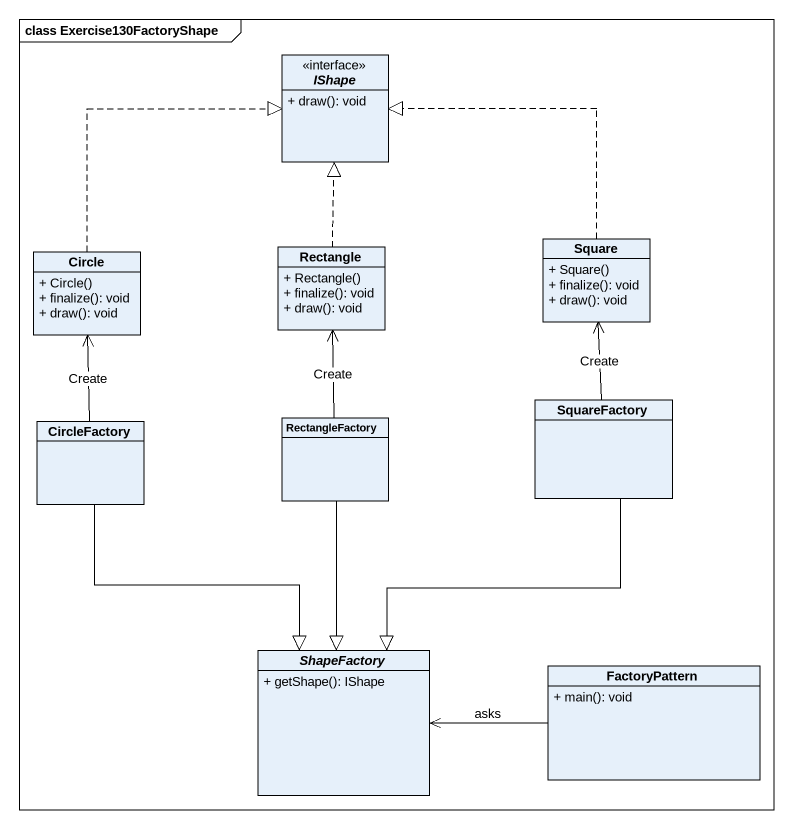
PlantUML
@startuml
mainframe class Exercise130FactoryShape
hide circle
hide empty members
skinparam classAttributeIconSize 0
interface IShape <<interface>> {
  + draw(): void
}
class "Circle" as Circle_ {
  + Circle()
  + finalize(): void
  + draw(): void
}
class "Rectangle" as Rectangle_ {
  + Rectangle()
  + finalize(): void
  + draw(): void
}
class Square {
  + Square()
  + finalize(): void
  + draw(): void
}
class CircleFactory
class RectangleFactory
class SquareFactory
abstract class ShapeFactory {
  + getShape(): IShape
}
class FactoryPattern {
  + main(): void
}
Circle_ .up.|> IShape
Rectangle_ .up.|> IShape
Square .up.|> IShape
CircleFactory -up-> Circle_ : Create
CircleFactory --|> ShapeFactory
RectangleFactory -up-> Rectangle_ : Create
RectangleFactory --|> ShapeFactory
SquareFactory -up-> Square : Create
SquareFactory --|> ShapeFactory
FactoryPattern -left-> ShapeFactory : asks
@enduml
